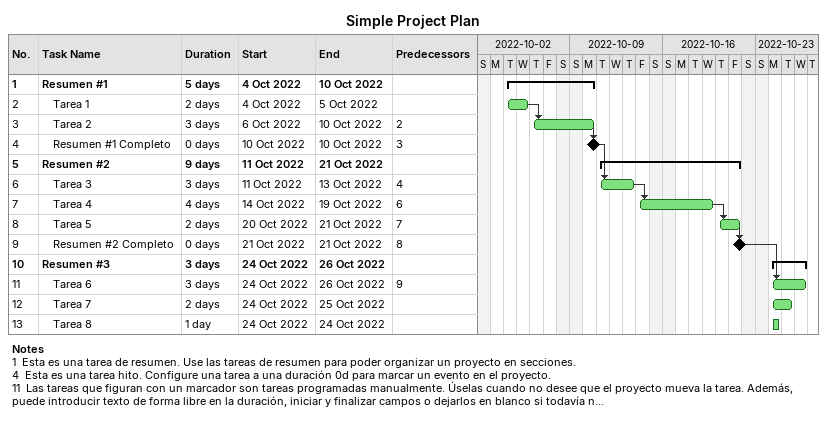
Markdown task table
Simple Project Plan

| ID | Level | Task | Duration | Start | Finish | Predecessors |
|---|---|---|---|---|---|---|
| 1 | 1 | **Resumen #1** | 5d | 2022-10-04 | 2022-10-10 |  |
| 2 | 2 | Tarea 1 | 2d | 2022-10-04 | 2022-10-05 |  |
| 3 | 2 | Tarea 2 | 3d | 2022-10-06 | 2022-10-10 | 2 |
| 4 | 2 | Resumen #1 Completo | 0d | 2022-10-10 | 2022-10-10 | 3 |
| 5 | 1 | **Resumen #2** | 9d | 2022-10-11 | 2022-10-21 |  |
| 6 | 2 | Tarea 3 | 3d | 2022-10-11 | 2022-10-13 | 4 |
| 7 | 2 | Tarea 4 | 4d | 2022-10-14 | 2022-10-19 | 6 |
| 8 | 2 | Tarea 5 | 2d | 2022-10-20 | 2022-10-21 | 7 |
| 9 | 2 | Resumen #2 Completo | 0d | 2022-10-21 | 2022-10-21 | 8 |
| 10 | 1 | **Resumen #3** | 3d | 2022-10-24 | 2022-10-26 |  |
| 11 | 2 | Tarea 6 | 3d | 2022-10-24 | 2022-10-26 | 9 |
| 12 | 2 | Tarea 7 | 2d | 2022-10-24 | 2022-10-25 |  |
| 13 | 2 | Tarea 8 | 1d | 2022-10-24 | 2022-10-24 |  |

Notes
- 1: Esta es una tarea de resumen. Use las tareas de resumen para poder organizar un proyecto en secciones.
- 4: Esta es una tarea hito. Configure una tarea a una duración 0d para marcar un evento en el proyecto.
- 11: Las tareas que figuran con un marcador son tareas programadas manualmente. Úselas cuando no desee que el proyecto mueva la tarea. Además, puede introducir texto de forma libre en la duración, iniciar y finalizar campos o dejarlos en blanco si todavía n...
